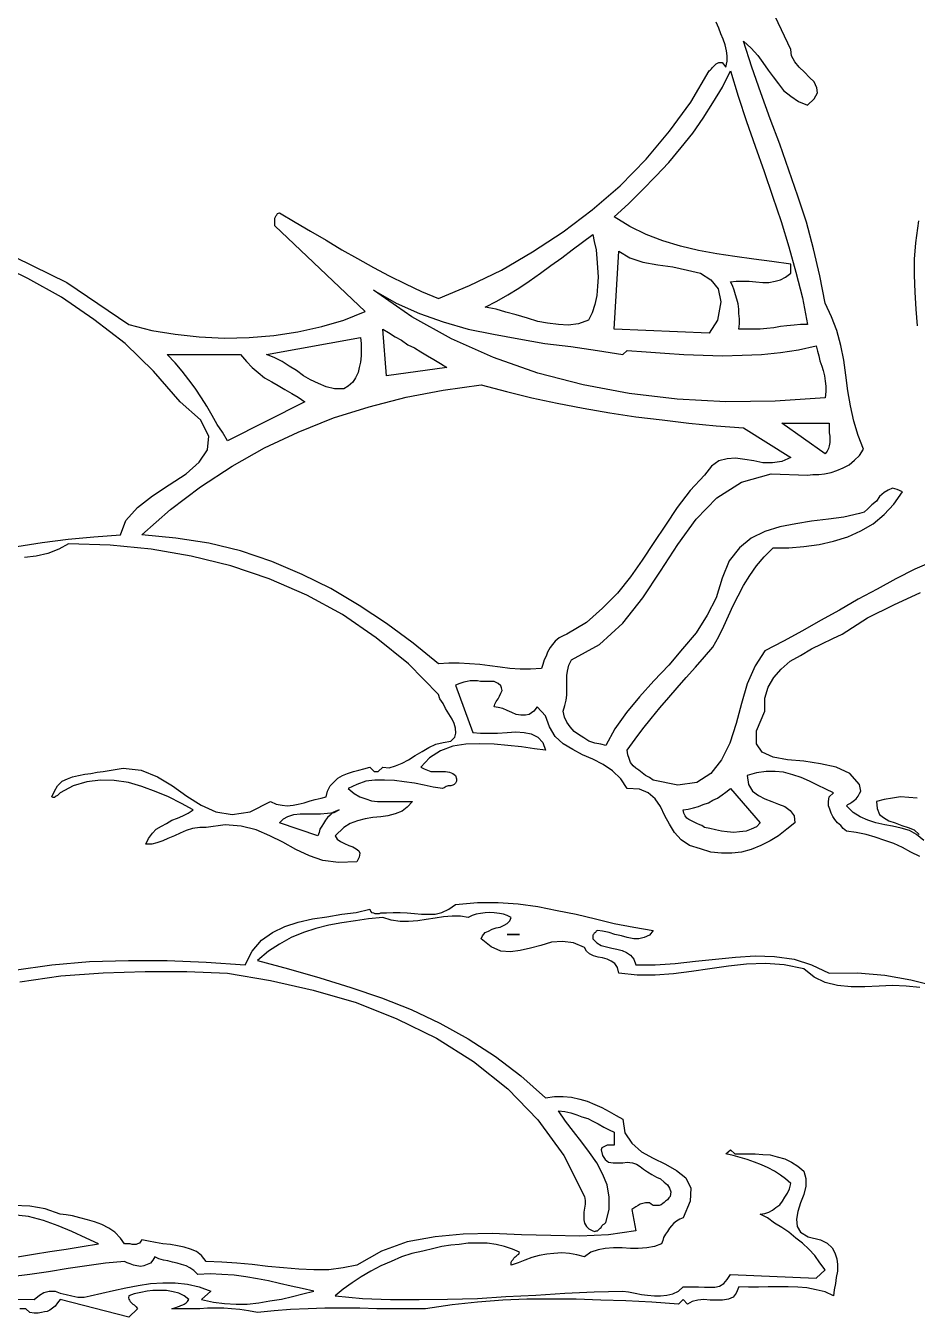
# Model space of a CAD drawing. Extents: x 0.06 to 7.1, y 0.04 to 9.15.
# Drawn here: x 2.45 to 3.824, y 0.092 to 2.083 of the extents above; entities that cross this region are included whole.
import ezdxf

# ---------------------------------------------------------------- set-up
doc = ezdxf.new("R2010")
doc.units = 0
doc.layers.add('1', color=7, linetype='Continuous')

msp = doc.modelspace()

# ---------------------------------------------------------------- linework, layer by layer
for points in [[(2.407, 1.739), (2.513, 1.687), (2.609, 1.622), (2.644, 1.613), (2.68, 1.607), (2.717, 1.603), (2.756, 1.601), (2.794, 1.602), (2.832, 1.605), (2.869, 1.611), (2.906, 1.619), (2.94, 1.629), (2.973, 1.642), (2.834, 1.774), (2.834, 1.777), (2.834, 1.78), (2.834, 1.783), (2.834, 1.786), (2.835, 1.788), (2.836, 1.79), (2.837, 1.791), (2.838, 1.793), (2.841, 1.794), (2.865, 1.78), (2.889, 1.766), (2.913, 1.752), (2.937, 1.737), (2.961, 1.724), (2.986, 1.71), (3.01, 1.697), (3.035, 1.685), (3.06, 1.673), (3.086, 1.662), (3.134, 1.682), (3.183, 1.706), (3.231, 1.734), (3.278, 1.765), (3.323, 1.799), (3.366, 1.836), (3.406, 1.877), (3.442, 1.92), (3.475, 1.965), (3.503, 2.013), (3.505, 2.014), (3.507, 2.016), (3.508, 2.018), (3.51, 2.02), (3.512, 2.022), (3.514, 2.024), (3.516, 2.025), (3.518, 2.026), (3.52, 2.026), (3.523, 2.026), (3.529, 2.019), (3.531, 2.028), (3.531, 2.036), (3.53, 2.044), (3.528, 2.053), (3.525, 2.062), (3.521, 2.07), (3.518, 2.079), (3.514, 2.088)], [(2.436, 1.28), (2.475, 1.286), (2.515, 1.291), (2.555, 1.295), (2.596, 1.298), (2.604, 1.32), (2.622, 1.34), (2.645, 1.358), (2.671, 1.375), (2.697, 1.392), (2.717, 1.41), (2.73, 1.429), (2.732, 1.45), (2.719, 1.475), (2.688, 1.503), (2.647, 1.55), (2.603, 1.593), (2.555, 1.63), (2.505, 1.664), (2.453, 1.693), (2.399, 1.719)], [(3.828, 0.802), (3.814, 0.809), (3.801, 0.816), (3.788, 0.822), (3.774, 0.827), (3.759, 0.832), (3.745, 0.836), (3.73, 0.839), (3.715, 0.841), (3.71, 0.845), (3.706, 0.85), (3.701, 0.854), (3.697, 0.859), (3.694, 0.864), (3.691, 0.869), (3.689, 0.875), (3.687, 0.88), (3.687, 0.887), (3.688, 0.894), (3.695, 0.9), (3.683, 0.906), (3.67, 0.912), (3.658, 0.918), (3.645, 0.924), (3.632, 0.928), (3.618, 0.932), (3.605, 0.933), (3.591, 0.933), (3.576, 0.931), (3.562, 0.927), (3.564, 0.913), (3.57, 0.903), (3.579, 0.896), (3.589, 0.891), (3.6, 0.887), (3.61, 0.883), (3.62, 0.879), (3.628, 0.873), (3.634, 0.865), (3.635, 0.854), (3.623, 0.844), (3.61, 0.834), (3.597, 0.826), (3.583, 0.819), (3.568, 0.813), (3.553, 0.809), (3.538, 0.807), (3.522, 0.807), (3.506, 0.809), (3.49, 0.814), (3.473, 0.819), (3.46, 0.828), (3.45, 0.839), (3.442, 0.852), (3.435, 0.865), (3.428, 0.879), (3.42, 0.891), (3.409, 0.9), (3.396, 0.906), (3.377, 0.907), (3.367, 0.922), (3.354, 0.934), (3.34, 0.944), (3.324, 0.952), (3.308, 0.959), (3.293, 0.967), (3.278, 0.976), (3.266, 0.987), (3.257, 1.002), (3.251, 1.019), (3.238, 1.033), (3.233, 1.026), (3.226, 1.021), (3.22, 1.02), (3.213, 1.02), (3.206, 1.021), (3.199, 1.024), (3.192, 1.027), (3.185, 1.03), (3.178, 1.032), (3.172, 1.033), (3.173, 1.037), (3.175, 1.041), (3.178, 1.045), (3.18, 1.049), (3.182, 1.054), (3.184, 1.058), (3.183, 1.062), (3.182, 1.065), (3.178, 1.069), (3.172, 1.072), (3.164, 1.072), (3.157, 1.072), (3.151, 1.072), (3.146, 1.073), (3.14, 1.073), (3.135, 1.073), (3.13, 1.072), (3.125, 1.071), (3.119, 1.069), (3.112, 1.066), (3.139, 0.993), (3.151, 0.992), (3.164, 0.992), (3.177, 0.992), (3.192, 0.993), (3.205, 0.994), (3.218, 0.993), (3.229, 0.991), (3.239, 0.986), (3.247, 0.978), (3.251, 0.966), (3.234, 0.968), (3.214, 0.971), (3.193, 0.973), (3.172, 0.975), (3.15, 0.976), (3.128, 0.975), (3.108, 0.972), (3.089, 0.965), (3.072, 0.954), (3.059, 0.94), (3.064, 0.937), (3.069, 0.935), (3.074, 0.933), (3.08, 0.933), (3.086, 0.933), (3.091, 0.933), (3.097, 0.933), (3.103, 0.932), (3.108, 0.93), (3.112, 0.927), (3.114, 0.922), (3.114, 0.918), (3.112, 0.915), (3.11, 0.913), (3.108, 0.912), (3.105, 0.911), (3.101, 0.911), (3.098, 0.91), (3.095, 0.908), (3.092, 0.907), (3.078, 0.909), (3.064, 0.912), (3.049, 0.915), (3.033, 0.917), (3.018, 0.919), (3.003, 0.92), (2.988, 0.92), (2.974, 0.918), (2.96, 0.913), (2.947, 0.907), (2.956, 0.899), (2.965, 0.894), (2.974, 0.891), (2.983, 0.888), (2.992, 0.887), (3.002, 0.887), (3.012, 0.887), (3.022, 0.887), (3.033, 0.887), (3.046, 0.887), (3.038, 0.878), (3.03, 0.872), (3.019, 0.868), (3.008, 0.865), (2.997, 0.863), (2.985, 0.862), (2.973, 0.86), (2.961, 0.857), (2.95, 0.853), (2.94, 0.847), (2.927, 0.834), (2.93, 0.829), (2.935, 0.825), (2.941, 0.822), (2.948, 0.819), (2.954, 0.817), (2.959, 0.814), (2.963, 0.811), (2.965, 0.807), (2.964, 0.801), (2.96, 0.794), (2.932, 0.793), (2.908, 0.796), (2.887, 0.803), (2.866, 0.813), (2.846, 0.824), (2.826, 0.834), (2.805, 0.843), (2.782, 0.849), (2.757, 0.851), (2.728, 0.847), (2.718, 0.847), (2.707, 0.845), (2.697, 0.842), (2.688, 0.838), (2.679, 0.834), (2.669, 0.83), (2.661, 0.826), (2.652, 0.823), (2.644, 0.821), (2.635, 0.821), (2.639, 0.83), (2.645, 0.838), (2.651, 0.844), (2.659, 0.849), (2.667, 0.853), (2.675, 0.858), (2.684, 0.861), (2.692, 0.865), (2.7, 0.869), (2.708, 0.874), (2.69, 0.884), (2.67, 0.894), (2.651, 0.902), (2.629, 0.91), (2.608, 0.916), (2.586, 0.919), (2.565, 0.92), (2.544, 0.917), (2.523, 0.911), (2.503, 0.9), (2.502, 0.899), (2.5, 0.897), (2.499, 0.896), (2.497, 0.895), (2.495, 0.894), (2.494, 0.893), (2.492, 0.893), (2.49, 0.894), (2.494, 0.903), (2.499, 0.911), (2.506, 0.918), (2.514, 0.922), (2.522, 0.925), (2.531, 0.927), (2.541, 0.929), (2.55, 0.93), (2.56, 0.932), (2.569, 0.933), (2.6, 0.938), (2.628, 0.935), (2.653, 0.925), (2.676, 0.911), (2.698, 0.895), (2.72, 0.881), (2.743, 0.871), (2.768, 0.867), (2.796, 0.871), (2.827, 0.887), (2.836, 0.883), (2.845, 0.881), (2.853, 0.88), (2.862, 0.881), (2.87, 0.883), (2.879, 0.885), (2.888, 0.888), (2.896, 0.89), (2.905, 0.892), (2.913, 0.894), (2.915, 0.903), (2.919, 0.911), (2.925, 0.917), (2.931, 0.923), (2.938, 0.927), (2.946, 0.93), (2.955, 0.933), (2.963, 0.935), (2.971, 0.937), (2.98, 0.94), (2.981, 0.939), (2.983, 0.937), (2.984, 0.936), (2.985, 0.935), (2.987, 0.933), (2.989, 0.933), (2.991, 0.933), (2.993, 0.933), (3, 0.94), (3.01, 0.939), (3.02, 0.942), (3.03, 0.946), (3.04, 0.951), (3.05, 0.958), (3.061, 0.964), (3.071, 0.97), (3.082, 0.975), (3.093, 0.978), (3.105, 0.98), (3.111, 0.986), (3.113, 0.992), (3.112, 1), (3.11, 1.007), (3.107, 1.014), (3.102, 1.022), (3.097, 1.03), (3.093, 1.038), (3.088, 1.045), (3.086, 1.052), (3.04, 1.099), (2.99, 1.139), (2.938, 1.175), (2.883, 1.205), (2.825, 1.23), (2.766, 1.25), (2.705, 1.265), (2.643, 1.276), (2.58, 1.282), (2.516, 1.284), (2.501, 1.276), (2.484, 1.269), (2.466, 1.265), (2.448, 1.263)], [(2.432, 0.627), (2.49, 0.635), (2.548, 0.64), (2.608, 0.642), (2.668, 0.642), (2.728, 0.639), (2.788, 0.635), (2.799, 0.656), (2.813, 0.673), (2.83, 0.685), (2.849, 0.694), (2.87, 0.701), (2.892, 0.706), (2.914, 0.709), (2.937, 0.713), (2.959, 0.716), (2.98, 0.721), (2.981, 0.718), (2.983, 0.716), (2.986, 0.715), (2.988, 0.714), (2.991, 0.714), (2.995, 0.714), (2.997, 0.715), (3, 0.715), (3.003, 0.715), (3.006, 0.715), (3.016, 0.716), (3.027, 0.716), (3.038, 0.715), (3.049, 0.714), (3.06, 0.713), (3.07, 0.713), (3.081, 0.713), (3.091, 0.716), (3.102, 0.721), (3.112, 0.728), (3.146, 0.731), (3.178, 0.731), (3.209, 0.729), (3.239, 0.725), (3.269, 0.719), (3.298, 0.713), (3.328, 0.706), (3.357, 0.699), (3.387, 0.693), (3.417, 0.688)], [(3.828, 0.6), (3.807, 0.602), (3.786, 0.603), (3.765, 0.602), (3.743, 0.601), (3.722, 0.601), (3.701, 0.603), (3.682, 0.608), (3.665, 0.616), (3.649, 0.629), (3.619, 0.635), (3.59, 0.637), (3.561, 0.636), (3.533, 0.633), (3.504, 0.629), (3.476, 0.625), (3.448, 0.621), (3.42, 0.619), (3.392, 0.619), (3.364, 0.622), (3.362, 0.631), (3.358, 0.637), (3.352, 0.641), (3.346, 0.644), (3.339, 0.646), (3.332, 0.647), (3.325, 0.649), (3.319, 0.652), (3.314, 0.656), (3.311, 0.662), (3.294, 0.669), (3.277, 0.671), (3.26, 0.67), (3.244, 0.665), (3.228, 0.661), (3.212, 0.657), (3.197, 0.655), (3.182, 0.656), (3.167, 0.663), (3.152, 0.675), (3.154, 0.68), (3.158, 0.685), (3.163, 0.687), (3.169, 0.69), (3.175, 0.692), (3.181, 0.693), (3.187, 0.696), (3.192, 0.699), (3.196, 0.703), (3.198, 0.708), (3.192, 0.711), (3.186, 0.713), (3.18, 0.714), (3.172, 0.715), (3.165, 0.716), (3.158, 0.715), (3.151, 0.714), (3.144, 0.713), (3.138, 0.711), (3.132, 0.708), (3.12, 0.71), (3.107, 0.71), (3.094, 0.709), (3.081, 0.707), (3.067, 0.705), (3.054, 0.703), (3.04, 0.702), (3.027, 0.702), (3.013, 0.704), (3, 0.708), (2.978, 0.706), (2.958, 0.703), (2.937, 0.7), (2.917, 0.696), (2.897, 0.691), (2.878, 0.685), (2.859, 0.677), (2.841, 0.667), (2.824, 0.656), (2.807, 0.642), (2.855, 0.629), (2.903, 0.615), (2.951, 0.6), (2.998, 0.584), (3.044, 0.566), (3.088, 0.545), (3.132, 0.521), (3.174, 0.494), (3.213, 0.464), (3.251, 0.43), (3.265, 0.432), (3.278, 0.432), (3.291, 0.431), (3.304, 0.428), (3.315, 0.425), (3.327, 0.42), (3.338, 0.415), (3.349, 0.409), (3.36, 0.403), (3.37, 0.397), (3.373, 0.376), (3.384, 0.36), (3.399, 0.347), (3.417, 0.337), (3.436, 0.328), (3.453, 0.318), (3.467, 0.307), (3.475, 0.291), (3.474, 0.271), (3.463, 0.245), (3.458, 0.243), (3.453, 0.24), (3.449, 0.237), (3.445, 0.233), (3.442, 0.229), (3.439, 0.224), (3.436, 0.22), (3.433, 0.215), (3.432, 0.21), (3.43, 0.205), (3.419, 0.201), (3.407, 0.199), (3.394, 0.198), (3.382, 0.198), (3.369, 0.199), (3.356, 0.199), (3.343, 0.198), (3.332, 0.196), (3.321, 0.192), (3.311, 0.185), (3.299, 0.188), (3.288, 0.19), (3.276, 0.191), (3.264, 0.19), (3.253, 0.189), (3.241, 0.187), (3.23, 0.184), (3.219, 0.18), (3.209, 0.176), (3.198, 0.172), (3.198, 0.175), (3.198, 0.177), (3.199, 0.179), (3.201, 0.181), (3.202, 0.183), (3.204, 0.185), (3.206, 0.186), (3.208, 0.188), (3.21, 0.189), (3.211, 0.192), (3.2, 0.197), (3.188, 0.201), (3.175, 0.204), (3.161, 0.206), (3.147, 0.206), (3.132, 0.206), (3.118, 0.204), (3.105, 0.203), (3.091, 0.201), (3.079, 0.198), (3.062, 0.194), (3.045, 0.19), (3.029, 0.185), (3.013, 0.178), (2.997, 0.171), (2.982, 0.163), (2.967, 0.154), (2.953, 0.145), (2.939, 0.135), (2.927, 0.125), (2.969, 0.121), (3.012, 0.119), (3.056, 0.119), (3.1, 0.12), (3.146, 0.121), (3.19, 0.124), (3.236, 0.126), (3.281, 0.129), (3.326, 0.131), (3.37, 0.132), (3.379, 0.131), (3.389, 0.129), (3.399, 0.127), (3.408, 0.126), (3.419, 0.125), (3.428, 0.125), (3.438, 0.126), (3.447, 0.128), (3.456, 0.132), (3.463, 0.139), (3.471, 0.139), (3.479, 0.139), (3.487, 0.139), (3.496, 0.138), (3.504, 0.138), (3.512, 0.138), (3.519, 0.14), (3.526, 0.144), (3.531, 0.15), (3.536, 0.158), (3.668, 0.152), (3.682, 0.165), (3.674, 0.176), (3.666, 0.187), (3.657, 0.197), (3.647, 0.206), (3.637, 0.214), (3.626, 0.223), (3.615, 0.23), (3.604, 0.237), (3.593, 0.245), (3.582, 0.251), (3.589, 0.252), (3.595, 0.254), (3.601, 0.257), (3.606, 0.261), (3.612, 0.265), (3.616, 0.271), (3.62, 0.277), (3.624, 0.283), (3.627, 0.29), (3.629, 0.298), (3.621, 0.305), (3.613, 0.311), (3.604, 0.317), (3.594, 0.322), (3.584, 0.327), (3.573, 0.331), (3.562, 0.335), (3.551, 0.338), (3.54, 0.341), (3.529, 0.344), (3.536, 0.35), (3.543, 0.344), (3.552, 0.344), (3.563, 0.344), (3.574, 0.344), (3.586, 0.343), (3.597, 0.342), (3.608, 0.339), (3.62, 0.336), (3.63, 0.331), (3.64, 0.325), (3.649, 0.317), (3.652, 0.306), (3.652, 0.294), (3.649, 0.281), (3.644, 0.268), (3.64, 0.255), (3.638, 0.243), (3.639, 0.232), (3.644, 0.223), (3.656, 0.216), (3.675, 0.211), (3.685, 0.206), (3.693, 0.199), (3.697, 0.191), (3.7, 0.182), (3.701, 0.173), (3.701, 0.163), (3.699, 0.153), (3.698, 0.144), (3.696, 0.134), (3.695, 0.125), (3.682, 0.131), (3.668, 0.134), (3.654, 0.137), (3.64, 0.138), (3.625, 0.139), (3.61, 0.139), (3.594, 0.139), (3.579, 0.138), (3.564, 0.138), (3.549, 0.139), (3.545, 0.129), (3.54, 0.123), (3.533, 0.12), (3.524, 0.118), (3.515, 0.118), (3.505, 0.118), (3.495, 0.119), (3.486, 0.118), (3.477, 0.116), (3.47, 0.112), (3.463, 0.119), (3.456, 0.112), (3.415, 0.115), (3.375, 0.117), (3.336, 0.118), (3.298, 0.12), (3.26, 0.12), (3.222, 0.12), (3.185, 0.118), (3.146, 0.115), (3.107, 0.111), (3.066, 0.105), (3.042, 0.105), (3.017, 0.105), (2.991, 0.105), (2.965, 0.106), (2.938, 0.106), (2.911, 0.106), (2.885, 0.105), (2.858, 0.104), (2.833, 0.102), (2.807, 0.099), (2.793, 0.102), (2.78, 0.104), (2.767, 0.105), (2.755, 0.106), (2.743, 0.106), (2.73, 0.106), (2.718, 0.105), (2.704, 0.105), (2.69, 0.105), (2.675, 0.105), (2.678, 0.106), (2.681, 0.107), (2.684, 0.108), (2.687, 0.109), (2.689, 0.11), (2.692, 0.111), (2.694, 0.112), (2.697, 0.114), (2.699, 0.116), (2.701, 0.119), (2.694, 0.125), (2.686, 0.129), (2.677, 0.131), (2.667, 0.133), (2.657, 0.133), (2.646, 0.133), (2.637, 0.132), (2.627, 0.13), (2.617, 0.128), (2.609, 0.125), (2.608, 0.122), (2.609, 0.12), (2.61, 0.118), (2.611, 0.116), (2.613, 0.114), (2.615, 0.112), (2.617, 0.111), (2.619, 0.109), (2.62, 0.108), (2.622, 0.105), (2.609, 0.092), (2.503, 0.119), (2.499, 0.114), (2.495, 0.109), (2.491, 0.106), (2.487, 0.103), (2.483, 0.101), (2.479, 0.1), (2.474, 0.099), (2.469, 0.098), (2.463, 0.098), (2.456, 0.099), (2.45, 0.105), (2.441, 0.105)], [(3.417, 0.688), (3.411, 0.681), (3.403, 0.677), (3.395, 0.675), (3.387, 0.675), (3.377, 0.677), (3.368, 0.68), (3.358, 0.682), (3.349, 0.685), (3.339, 0.687), (3.331, 0.688), (3.329, 0.687), (3.328, 0.685), (3.326, 0.684), (3.325, 0.682), (3.324, 0.681), (3.324, 0.679), (3.324, 0.677), (3.324, 0.675), (3.33, 0.669), (3.337, 0.665), (3.345, 0.663), (3.353, 0.661), (3.361, 0.659), (3.369, 0.657), (3.376, 0.654), (3.382, 0.65), (3.387, 0.644), (3.39, 0.635), (3.42, 0.635), (3.451, 0.637), (3.482, 0.641), (3.513, 0.644), (3.544, 0.647), (3.574, 0.649), (3.604, 0.648), (3.634, 0.644), (3.661, 0.635), (3.688, 0.622), (3.732, 0.623), (3.774, 0.619), (3.814, 0.612), (3.853, 0.602)], [(2.437, 0.185), (2.462, 0.189), (2.487, 0.193), (2.512, 0.197), (2.537, 0.201), (2.562, 0.205), (2.543, 0.214), (2.521, 0.224), (2.5, 0.233), (2.477, 0.241), (2.454, 0.247), (2.43, 0.25)], [(2.437, 0.12), (2.463, 0.119), (2.471, 0.126), (2.478, 0.13), (2.486, 0.132), (2.495, 0.132), (2.503, 0.129), (2.512, 0.127), (2.521, 0.125), (2.53, 0.123), (2.54, 0.123), (2.549, 0.125), (2.567, 0.129), (2.585, 0.133), (2.604, 0.137), (2.623, 0.141), (2.642, 0.144), (2.661, 0.145), (2.68, 0.145), (2.699, 0.143), (2.717, 0.139), (2.735, 0.132), (2.721, 0.119), (2.739, 0.115), (2.756, 0.113), (2.774, 0.112), (2.791, 0.112), (2.809, 0.114), (2.826, 0.117), (2.844, 0.12), (2.861, 0.124), (2.877, 0.128), (2.894, 0.132), (2.876, 0.136), (2.859, 0.14), (2.841, 0.144), (2.824, 0.148), (2.807, 0.151), (2.789, 0.154), (2.771, 0.157), (2.752, 0.158), (2.734, 0.159), (2.715, 0.158), (2.709, 0.164), (2.703, 0.168), (2.697, 0.171), (2.69, 0.173), (2.683, 0.175), (2.676, 0.177), (2.669, 0.179), (2.662, 0.18), (2.655, 0.182), (2.649, 0.185), (2.646, 0.18), (2.642, 0.175), (2.637, 0.173), (2.632, 0.171), (2.627, 0.17), (2.621, 0.171), (2.616, 0.172), (2.611, 0.174), (2.606, 0.176), (2.602, 0.178), (2.573, 0.175), (2.544, 0.171), (2.515, 0.167), (2.485, 0.162), (2.456, 0.158), (2.427, 0.154)]]:
    msp.add_lwpolyline(points)
at = {"layer": '1'}
for points in [[(3.85, 1.258), (3.82, 1.245), (3.791, 1.23), (3.762, 1.214), (3.733, 1.199), (3.704, 1.182), (3.675, 1.166), (3.647, 1.15), (3.618, 1.134), (3.589, 1.119), (3.574, 1.096), (3.562, 1.068), (3.553, 1.038), (3.545, 1.007), (3.535, 0.977), (3.522, 0.951), (3.506, 0.93), (3.484, 0.916), (3.455, 0.912), (3.417, 0.92), (3.411, 0.924), (3.405, 0.927), (3.4, 0.931), (3.395, 0.935), (3.39, 0.938), (3.386, 0.942), (3.382, 0.947), (3.38, 0.953), (3.378, 0.959), (3.377, 0.966), (3.389, 0.983), (3.401, 0.999), (3.414, 1.015), (3.427, 1.031), (3.441, 1.047), (3.454, 1.062), (3.468, 1.078), (3.482, 1.094), (3.496, 1.11), (3.509, 1.125), (3.518, 1.141), (3.526, 1.157), (3.533, 1.173), (3.54, 1.189), (3.548, 1.204), (3.556, 1.22), (3.566, 1.235), (3.576, 1.25), (3.588, 1.264), (3.602, 1.278), (3.626, 1.278), (3.649, 1.28), (3.673, 1.283), (3.695, 1.288), (3.717, 1.295), (3.737, 1.304), (3.756, 1.315), (3.773, 1.329), (3.788, 1.345), (3.801, 1.364), (3.793, 1.368), (3.786, 1.37), (3.779, 1.367), (3.773, 1.363), (3.766, 1.357), (3.761, 1.35), (3.754, 1.344), (3.748, 1.338), (3.742, 1.333), (3.735, 1.331), (3.711, 1.325), (3.687, 1.322), (3.661, 1.319), (3.637, 1.315), (3.612, 1.31), (3.589, 1.303), (3.568, 1.293), (3.55, 1.278), (3.534, 1.258), (3.523, 1.231), (3.514, 1.201), (3.5, 1.174), (3.483, 1.147), (3.462, 1.122), (3.441, 1.097), (3.418, 1.073), (3.396, 1.048), (3.376, 1.024), (3.358, 0.999), (3.344, 0.973), (3.336, 0.975), (3.327, 0.977), (3.318, 0.98), (3.31, 0.985), (3.302, 0.99), (3.295, 0.995), (3.289, 1.002), (3.284, 1.009), (3.28, 1.017), (3.278, 1.026), (3.281, 1.035), (3.283, 1.043), (3.284, 1.051), (3.284, 1.058), (3.284, 1.066), (3.284, 1.073), (3.284, 1.081), (3.285, 1.088), (3.287, 1.097), (3.291, 1.105), (3.334, 1.129), (3.37, 1.162), (3.401, 1.201), (3.428, 1.242), (3.455, 1.283), (3.483, 1.322), (3.515, 1.355), (3.553, 1.379), (3.599, 1.392), (3.655, 1.39), (3.663, 1.391), (3.672, 1.391), (3.681, 1.392), (3.691, 1.394), (3.7, 1.397), (3.71, 1.401), (3.719, 1.406), (3.727, 1.413), (3.735, 1.42), (3.741, 1.43), (3.733, 1.451), (3.726, 1.473), (3.721, 1.497), (3.717, 1.52), (3.714, 1.544), (3.711, 1.567), (3.706, 1.59), (3.7, 1.613), (3.692, 1.634), (3.682, 1.655), (3.674, 1.697), (3.664, 1.739), (3.653, 1.78), (3.64, 1.82), (3.626, 1.86), (3.612, 1.9), (3.597, 1.939), (3.583, 1.979), (3.569, 2.019), (3.556, 2.059), (3.568, 2.048), (3.578, 2.037), (3.586, 2.026), (3.594, 2.014), (3.602, 2.004), (3.61, 1.993), (3.618, 1.983), (3.629, 1.974), (3.641, 1.966), (3.655, 1.96), (3.665, 1.97), (3.67, 1.979), (3.669, 1.987), (3.665, 1.996), (3.658, 2.003), (3.65, 2.011), (3.642, 2.019), (3.635, 2.027), (3.63, 2.036), (3.629, 2.046), (3.605, 2.097)], [(3.655, 1.622), (3.644, 1.622), (3.634, 1.621), (3.623, 1.62), (3.613, 1.619), (3.603, 1.617), (3.592, 1.616), (3.582, 1.615), (3.571, 1.615), (3.56, 1.615), (3.549, 1.615), (3.55, 1.623), (3.55, 1.631), (3.549, 1.639), (3.549, 1.646), (3.548, 1.654), (3.546, 1.661), (3.544, 1.668), (3.542, 1.675), (3.539, 1.682), (3.536, 1.688), (3.545, 1.689), (3.555, 1.689), (3.565, 1.689), (3.575, 1.688), (3.586, 1.687), (3.595, 1.687), (3.605, 1.689), (3.613, 1.691), (3.621, 1.695), (3.629, 1.701), (3.629, 1.715), (3.6, 1.719), (3.572, 1.723), (3.543, 1.727), (3.515, 1.731), (3.487, 1.736), (3.459, 1.743), (3.432, 1.751), (3.406, 1.761), (3.381, 1.773), (3.357, 1.788), (3.379, 1.808), (3.4, 1.829), (3.421, 1.851), (3.441, 1.872), (3.46, 1.895), (3.478, 1.917), (3.494, 1.94), (3.509, 1.964), (3.524, 1.988), (3.536, 2.013), (3.548, 1.974), (3.561, 1.935), (3.574, 1.897), (3.588, 1.858), (3.601, 1.82), (3.614, 1.781), (3.626, 1.742), (3.637, 1.703), (3.647, 1.663), (3.655, 1.622)], [(3.826, 1.782), (3.821, 1.748), (3.819, 1.723), (3.819, 1.698), (3.82, 1.672), (3.822, 1.646), (3.824, 1.62)], [(3.317, 1.629), (3.302, 1.623), (3.286, 1.621), (3.271, 1.622), (3.254, 1.624), (3.239, 1.627), (3.223, 1.632), (3.206, 1.637), (3.19, 1.641), (3.175, 1.646), (3.158, 1.649), (3.176, 1.658), (3.193, 1.668), (3.21, 1.678), (3.226, 1.689), (3.243, 1.701), (3.259, 1.713), (3.276, 1.725), (3.292, 1.737), (3.308, 1.749), (3.324, 1.761), (3.326, 1.75), (3.329, 1.737), (3.33, 1.724), (3.331, 1.71), (3.332, 1.695), (3.331, 1.681), (3.33, 1.667), (3.327, 1.653), (3.323, 1.64), (3.317, 1.629)], [(3.516, 1.629), (3.503, 1.609), (3.357, 1.615), (3.364, 1.735), (3.381, 1.725), (3.401, 1.718), (3.424, 1.714), (3.447, 1.711), (3.47, 1.706), (3.49, 1.701), (3.506, 1.691), (3.517, 1.677), (3.521, 1.657), (3.516, 1.629)], [(3.37, 1.576), (3.377, 1.582), (3.406, 1.58), (3.435, 1.578), (3.464, 1.576), (3.494, 1.575), (3.524, 1.574), (3.554, 1.575), (3.584, 1.576), (3.613, 1.579), (3.641, 1.583), (3.668, 1.589), (3.67, 1.581), (3.672, 1.574), (3.674, 1.566), (3.677, 1.558), (3.679, 1.551), (3.681, 1.543), (3.682, 1.535), (3.683, 1.527), (3.683, 1.519), (3.682, 1.509), (3.605, 1.504), (3.529, 1.503), (3.454, 1.507), (3.38, 1.516), (3.309, 1.529), (3.239, 1.547), (3.171, 1.571), (3.106, 1.6), (3.045, 1.634), (2.986, 1.675), (3.021, 1.655), (3.057, 1.639), (3.093, 1.626), (3.132, 1.615), (3.171, 1.607), (3.21, 1.6), (3.25, 1.593), (3.29, 1.588), (3.331, 1.582), (3.37, 1.576)], [(3.099, 1.556), (3.006, 1.543), (3, 1.615), (3.009, 1.61), (3.019, 1.603), (3.029, 1.598), (3.039, 1.591), (3.049, 1.586), (3.059, 1.58), (3.069, 1.574), (3.079, 1.568), (3.089, 1.562), (3.099, 1.556)], [(2.94, 1.523), (2.926, 1.523), (2.913, 1.526), (2.901, 1.531), (2.889, 1.537), (2.878, 1.543), (2.867, 1.551), (2.856, 1.558), (2.845, 1.565), (2.833, 1.571), (2.821, 1.576), (2.966, 1.602), (2.967, 1.593), (2.967, 1.584), (2.967, 1.574), (2.966, 1.564), (2.964, 1.556), (2.962, 1.548), (2.958, 1.54), (2.954, 1.533), (2.947, 1.527), (2.94, 1.523)], [(2.781, 1.576), (2.79, 1.565), (2.799, 1.556), (2.808, 1.548), (2.818, 1.54), (2.829, 1.534), (2.839, 1.528), (2.849, 1.522), (2.86, 1.516), (2.87, 1.51), (2.88, 1.503), (2.761, 1.443), (2.753, 1.456), (2.745, 1.468), (2.737, 1.482), (2.729, 1.496), (2.721, 1.509), (2.711, 1.524), (2.701, 1.537), (2.691, 1.55), (2.68, 1.563), (2.668, 1.576), (2.781, 1.576)], [(3.556, 1.463), (3.629, 1.417), (3.615, 1.411), (3.601, 1.409), (3.586, 1.409), (3.572, 1.412), (3.558, 1.414), (3.544, 1.416), (3.531, 1.415), (3.518, 1.412), (3.507, 1.404), (3.496, 1.39), (3.474, 1.366), (3.454, 1.34), (3.436, 1.313), (3.418, 1.286), (3.4, 1.259), (3.382, 1.233), (3.362, 1.208), (3.339, 1.185), (3.314, 1.163), (3.284, 1.145), (3.278, 1.142), (3.272, 1.139), (3.266, 1.134), (3.262, 1.129), (3.258, 1.124), (3.254, 1.117), (3.252, 1.111), (3.249, 1.105), (3.247, 1.098), (3.245, 1.092), (3.228, 1.091), (3.212, 1.091), (3.196, 1.092), (3.181, 1.094), (3.165, 1.096), (3.15, 1.098), (3.134, 1.099), (3.118, 1.1), (3.102, 1.1), (3.086, 1.099), (3.047, 1.131), (3.006, 1.161), (2.964, 1.189), (2.92, 1.215), (2.876, 1.237), (2.829, 1.257), (2.781, 1.273), (2.732, 1.285), (2.681, 1.293), (2.629, 1.298), (2.673, 1.337), (2.719, 1.372), (2.768, 1.404), (2.818, 1.432), (2.87, 1.456), (2.924, 1.478), (2.979, 1.495), (3.036, 1.51), (3.093, 1.521), (3.152, 1.529), (3.191, 1.519), (3.23, 1.509), (3.269, 1.501), (3.309, 1.493), (3.35, 1.486), (3.39, 1.48), (3.431, 1.475), (3.472, 1.47), (3.514, 1.466), (3.556, 1.463)], [(3.688, 1.47), (3.688, 1.465), (3.688, 1.46), (3.688, 1.455), (3.689, 1.45), (3.689, 1.445), (3.689, 1.44), (3.688, 1.435), (3.687, 1.431), (3.685, 1.427), (3.682, 1.423), (3.615, 1.47), (3.688, 1.47)], [(3.834, 0.827), (3.823, 0.836), (3.812, 0.842), (3.799, 0.846), (3.786, 0.849), (3.774, 0.851), (3.76, 0.854), (3.748, 0.858), (3.736, 0.863), (3.725, 0.87), (3.715, 0.88), (3.717, 0.882), (3.72, 0.884), (3.723, 0.886), (3.727, 0.889), (3.73, 0.891), (3.733, 0.895), (3.735, 0.899), (3.737, 0.903), (3.736, 0.908), (3.735, 0.913), (3.72, 0.93), (3.699, 0.94), (3.675, 0.945), (3.649, 0.949), (3.624, 0.951), (3.602, 0.955), (3.585, 0.963), (3.576, 0.976), (3.576, 0.996), (3.589, 1.026), (3.589, 1.046), (3.594, 1.063), (3.603, 1.078), (3.614, 1.091), (3.628, 1.103), (3.644, 1.112), (3.661, 1.122), (3.677, 1.13), (3.694, 1.138), (3.708, 1.145), (3.747, 1.17), (3.788, 1.19), (3.829, 1.209)], [(3.582, 0.854), (3.576, 0.848), (3.568, 0.844), (3.56, 0.841), (3.55, 0.84), (3.541, 0.839), (3.531, 0.84), (3.522, 0.841), (3.513, 0.843), (3.504, 0.845), (3.496, 0.847), (3.492, 0.85), (3.489, 0.851), (3.484, 0.853), (3.48, 0.855), (3.476, 0.857), (3.472, 0.859), (3.469, 0.861), (3.466, 0.865), (3.464, 0.869), (3.463, 0.874), (3.471, 0.875), (3.479, 0.877), (3.487, 0.879), (3.494, 0.882), (3.502, 0.885), (3.509, 0.889), (3.516, 0.892), (3.523, 0.897), (3.529, 0.901), (3.536, 0.907), (3.582, 0.854)], [(3.824, 0.892), (3.811, 0.893), (3.798, 0.894), (3.786, 0.892), (3.773, 0.89), (3.761, 0.887), (3.762, 0.876), (3.766, 0.867), (3.772, 0.862), (3.78, 0.857), (3.79, 0.854), (3.8, 0.85), (3.81, 0.847), (3.819, 0.843), (3.827, 0.836)], [(2.933, 0.874), (2.928, 0.872), (2.923, 0.87), (2.919, 0.866), (2.915, 0.862), (2.912, 0.858), (2.909, 0.853), (2.906, 0.849), (2.903, 0.844), (2.902, 0.839), (2.9, 0.834), (2.841, 0.854), (2.847, 0.86), (2.854, 0.864), (2.863, 0.867), (2.873, 0.868), (2.883, 0.868), (2.894, 0.868), (2.904, 0.868), (2.915, 0.869), (2.925, 0.87), (2.933, 0.874)], [(3.192, 0.682), (3.211, 0.682), (3.192, 0.682)], [(2.441, 0.609), (2.504, 0.618), (2.569, 0.623), (2.634, 0.625), (2.698, 0.625), (2.761, 0.622), (2.827, 0.611), (2.893, 0.596), (2.959, 0.577), (3.022, 0.552), (3.083, 0.522), (3.14, 0.486), (3.193, 0.444), (3.239, 0.396), (3.279, 0.341), (3.311, 0.278)], [(3.311, 0.278), (3.312, 0.272), (3.312, 0.266), (3.311, 0.26), (3.31, 0.254), (3.31, 0.248), (3.31, 0.242), (3.311, 0.237), (3.314, 0.232), (3.318, 0.228), (3.324, 0.225), (3.327, 0.224), (3.329, 0.225), (3.331, 0.225), (3.333, 0.227), (3.335, 0.229), (3.337, 0.23), (3.338, 0.233), (3.34, 0.235), (3.342, 0.236), (3.344, 0.238), (3.349, 0.258), (3.349, 0.277), (3.346, 0.296), (3.339, 0.313), (3.33, 0.33), (3.319, 0.346), (3.307, 0.362), (3.294, 0.378), (3.282, 0.394), (3.271, 0.41), (3.281, 0.409), (3.29, 0.407), (3.299, 0.404), (3.307, 0.401), (3.316, 0.398), (3.324, 0.394), (3.332, 0.39), (3.341, 0.385), (3.349, 0.381), (3.357, 0.377), (3.357, 0.357), (3.354, 0.357), (3.351, 0.357), (3.349, 0.357), (3.346, 0.357), (3.344, 0.356), (3.342, 0.355), (3.34, 0.354), (3.338, 0.353), (3.337, 0.35), (3.339, 0.341), (3.343, 0.335), (3.348, 0.331), (3.355, 0.33), (3.362, 0.33), (3.37, 0.33), (3.377, 0.331), (3.385, 0.33), (3.391, 0.328), (3.397, 0.324), (3.402, 0.32), (3.408, 0.316), (3.415, 0.312), (3.422, 0.308), (3.428, 0.305), (3.434, 0.3), (3.439, 0.296), (3.442, 0.291), (3.444, 0.285), (3.443, 0.278), (3.441, 0.276), (3.439, 0.273), (3.436, 0.271), (3.434, 0.269), (3.432, 0.267), (3.429, 0.265), (3.426, 0.264), (3.423, 0.264), (3.42, 0.264), (3.417, 0.264), (3.414, 0.266), (3.411, 0.268), (3.408, 0.268), (3.405, 0.268), (3.401, 0.267), (3.397, 0.266), (3.394, 0.264), (3.39, 0.262), (3.387, 0.26), (3.384, 0.258), (3.39, 0.225), (3.348, 0.219), (3.304, 0.217), (3.259, 0.218), (3.214, 0.219), (3.169, 0.221), (3.124, 0.22), (3.081, 0.216), (3.038, 0.208), (2.998, 0.194), (2.96, 0.172), (2.939, 0.168), (2.917, 0.165), (2.894, 0.165), (2.871, 0.166), (2.847, 0.168), (2.823, 0.17), (2.799, 0.173), (2.775, 0.175), (2.752, 0.177), (2.728, 0.178), (2.721, 0.187), (2.713, 0.193), (2.704, 0.197), (2.694, 0.2), (2.684, 0.202), (2.673, 0.204), (2.661, 0.205), (2.65, 0.207), (2.639, 0.209), (2.629, 0.211), (2.627, 0.209), (2.625, 0.206), (2.622, 0.205), (2.62, 0.204), (2.617, 0.204), (2.614, 0.204), (2.611, 0.205), (2.608, 0.205), (2.605, 0.205), (2.602, 0.205), (2.596, 0.214), (2.587, 0.223), (2.578, 0.229), (2.567, 0.235), (2.556, 0.239), (2.545, 0.242), (2.533, 0.245), (2.522, 0.248), (2.512, 0.25), (2.503, 0.251), (2.48, 0.259), (2.456, 0.263), (2.431, 0.264)]]:
    msp.add_lwpolyline(points, dxfattribs=at)

doc.saveas('drawing.dxf')
